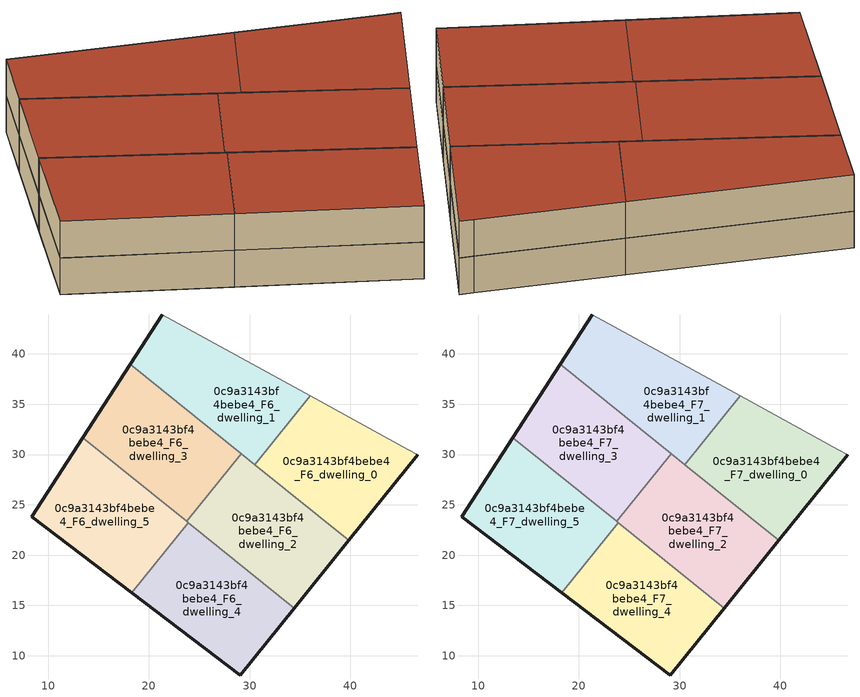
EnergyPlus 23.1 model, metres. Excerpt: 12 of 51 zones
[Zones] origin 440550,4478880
0c9a3143bf4bebe4_F6_dwelling_0
 floor to 0c9a3143bf4bebe4_F5_dwelling_0 (EU_floor_Construction): 39.85,21.46 46.73,29.98 45.78,30.48 36.01,35.83 30.5,29 z18
 wall outside (EU_wall_Construction): 46.73,29.98 39.85,21.46 z18:21
 wall to 0c9a3143bf4bebe4_F6_dwelling_1 (EU_wall_Construction): 30.5,29 36.01,35.83 z18:21
 wall adiabatic (EU_wall_Construction): 36.01,35.83 45.78,30.48 46.73,29.98 z18:21
 wall to 0c9a3143bf4bebe4_F6_dwelling_2 (EU_wall_Construction): 39.85,21.46 30.5,29 z18:21
0c9a3143bf4bebe4_F6_dwelling_1
 floor to 0c9a3143bf4bebe4_F5_dwelling_1 (EU_floor_Construction): 30.5,29 36.01,35.83 21.34,43.87 18.16,38.96 z18
 wall outside (EU_wall_Construction): 18.16,38.96 21.34,43.87 z18:21
 wall adiabatic (EU_wall_Construction): 21.34,43.87 36.01,35.83 z18:21
 wall to 0c9a3143bf4bebe4_F6_dwelling_3 (EU_wall_Construction): 29.18,30.07 18.16,38.96 z18:21
 wall to 0c9a3143bf4bebe4_F6_dwelling_2 (EU_wall_Construction): 30.5,29 29.18,30.07 z18:21
0c9a3143bf4bebe4_F6_dwelling_2
 floor to 0c9a3143bf4bebe4_F5_dwelling_2 (EU_floor_Construction): 34.43,14.74 39.85,21.46 29.18,30.07 23.76,23.35 z18
 wall outside (EU_wall_Construction): 39.85,21.46 34.43,14.74 z18:21
 wall to 0c9a3143bf4bebe4_F6_dwelling_3 (EU_wall_Construction): 23.76,23.35 29.18,30.07 z18:21
 wall to 0c9a3143bf4bebe4_F6_dwelling_4 (EU_wall_Construction): 34.43,14.74 23.89,23.24 z18:21
 wall to 0c9a3143bf4bebe4_F6_dwelling_5 (EU_wall_Construction): 23.89,23.24 23.76,23.35 z18:21
0c9a3143bf4bebe4_F6_dwelling_3
 floor to 0c9a3143bf4bebe4_F5_dwelling_3 (EU_floor_Construction): 23.76,23.35 29.18,30.07 18.16,38.96 13.43,31.68 z18
 wall outside (EU_wall_Construction): 13.43,31.68 18.16,38.96 z18:21
 wall to 0c9a3143bf4bebe4_F6_dwelling_5 (EU_wall_Construction): 23.76,23.35 13.43,31.68 z18:21
0c9a3143bf4bebe4_F6_dwelling_4
 floor to 0c9a3143bf4bebe4_F5_dwelling_4 (EU_floor_Construction): 29.07,8.09 34.43,14.74 23.89,23.24 18.28,16.28 z18
 wall outside (EU_wall_Construction): 34.43,14.74 29.07,8.09 18.28,16.28 z18:21
 wall to 0c9a3143bf4bebe4_F6_dwelling_5 (EU_wall_Construction): 18.28,16.28 23.89,23.24 z18:21
0c9a3143bf4bebe4_F6_dwelling_5
 floor to 0c9a3143bf4bebe4_F5_dwelling_5 (EU_floor_Construction): 18.28,16.28 23.89,23.24 13.43,31.68 8.34,23.83 z18
 wall outside (EU_wall_Construction): 18.28,16.28 8.34,23.83 13.43,31.68 z18:21
0c9a3143bf4bebe4_F7_dwelling_0
 floor to 0c9a3143bf4bebe4_F6_dwelling_0 (EU_floor_Construction): 39.85,21.46 46.73,29.98 45.78,30.48 36.01,35.83 30.5,29 z21
 wall outside (EU_wall_Construction): 46.73,29.98 39.85,21.46 z21:24
 wall to 0c9a3143bf4bebe4_F7_dwelling_1 (EU_wall_Construction): 30.5,29 36.01,35.83 z21:24
 wall adiabatic (EU_wall_Construction): 36.01,35.83 45.78,30.48 46.73,29.98 z21:24
 wall to 0c9a3143bf4bebe4_F7_dwelling_2 (EU_wall_Construction): 39.85,21.46 30.5,29 z21:24
 roof outside (EU_roof_Construction): 45.78,30.48 46.73,29.98 39.85,21.46 30.5,29 36.01,35.83 z24
0c9a3143bf4bebe4_F7_dwelling_1
 floor to 0c9a3143bf4bebe4_F6_dwelling_1 (EU_floor_Construction): 30.5,29 36.01,35.83 21.34,43.87 18.16,38.96 z21
 wall outside (EU_wall_Construction): 18.16,38.96 21.34,43.87 z21:24
 wall adiabatic (EU_wall_Construction): 21.34,43.87 36.01,35.83 z21:24
 wall to 0c9a3143bf4bebe4_F7_dwelling_3 (EU_wall_Construction): 29.18,30.07 18.16,38.96 z21:24
 wall to 0c9a3143bf4bebe4_F7_dwelling_2 (EU_wall_Construction): 30.5,29 29.18,30.07 z21:24
 roof outside (EU_roof_Construction): 36.01,35.83 30.5,29 18.16,38.96 21.34,43.87 z24
0c9a3143bf4bebe4_F7_dwelling_2
 floor to 0c9a3143bf4bebe4_F6_dwelling_2 (EU_floor_Construction): 34.43,14.74 39.85,21.46 29.18,30.07 23.76,23.35 z21
 wall outside (EU_wall_Construction): 39.85,21.46 34.43,14.74 z21:24
 wall to 0c9a3143bf4bebe4_F7_dwelling_3 (EU_wall_Construction): 23.76,23.35 29.18,30.07 z21:24
 wall to 0c9a3143bf4bebe4_F7_dwelling_4 (EU_wall_Construction): 34.43,14.74 23.89,23.24 z21:24
 wall to 0c9a3143bf4bebe4_F7_dwelling_5 (EU_wall_Construction): 23.89,23.24 23.76,23.35 z21:24
 roof outside (EU_roof_Construction): 39.85,21.46 34.43,14.74 23.76,23.35 29.18,30.07 z24
0c9a3143bf4bebe4_F7_dwelling_3
 floor to 0c9a3143bf4bebe4_F6_dwelling_3 (EU_floor_Construction): 23.76,23.35 29.18,30.07 18.16,38.96 13.43,31.68 z21
 wall outside (EU_wall_Construction): 13.43,31.68 18.16,38.96 z21:24
 wall to 0c9a3143bf4bebe4_F7_dwelling_5 (EU_wall_Construction): 23.76,23.35 13.43,31.68 z21:24
 roof outside (EU_roof_Construction): 29.18,30.07 23.76,23.35 13.43,31.68 18.16,38.96 z24
0c9a3143bf4bebe4_F7_dwelling_4
 floor to 0c9a3143bf4bebe4_F6_dwelling_4 (EU_floor_Construction): 29.07,8.09 34.43,14.74 23.89,23.24 18.28,16.28 z21
 wall outside (EU_wall_Construction): 34.43,14.74 29.07,8.09 18.28,16.28 z21:24
 wall to 0c9a3143bf4bebe4_F7_dwelling_5 (EU_wall_Construction): 18.28,16.28 23.89,23.24 z21:24
 roof outside (EU_roof_Construction): 34.43,14.74 29.07,8.09 18.28,16.28 23.89,23.24 z24
0c9a3143bf4bebe4_F7_dwelling_5
 floor to 0c9a3143bf4bebe4_F6_dwelling_5 (EU_floor_Construction): 18.28,16.28 23.89,23.24 13.43,31.68 8.34,23.83 z21
 wall outside (EU_wall_Construction): 18.28,16.28 8.34,23.83 13.43,31.68 z21:24
 roof outside (EU_roof_Construction): 23.89,23.24 18.28,16.28 8.34,23.83 13.43,31.68 z24
[Building]
EU S2 Campaign: North Axis=0; Terrain=City; Solar Distribution=FullExterior
[Site:Location]
Madrid: Latitude=40.5; Longitude=-3.5; Time Zone=1; Elevation=609
[SizingPeriod:WeatherFileDays]
AnnualSizingPeriod: Begin Month=1; Begin Day of Month=1; End Month=12; End Day of Month=31; Day of Week for Start Day=Monday; Use Weather File Daylight Saving Period=No; Use Weather File Rain and Snow Indicators=No
[MATERIAL]
EU_InternalMass_Material: Roughness=MediumRough; Thickness=0.1; Conductivity=1; Density=1800; Specific Heat=900; Thermal Absorptance=0.9; Solar Absorptance=0.7; Visible Absorptance=0.7
[MATERIAL:NOMASS] Roughness=MediumRough; Thermal Absorptance=0.9; Solar Absorptance=0.7; Visible Absorptance=0.7
Name | Thermal Resistance
EU_wall_NoMass | 0.609216
EU_roof_NoMass | 0.513268
EU_floor_NoMass | 0.568163
[CONSTRUCTION]
EU_wall_Construction: EU_wall_NoMass
EU_roof_Construction: EU_roof_NoMass
EU_floor_Construction: EU_floor_NoMass
EU_InternalMass_Construction: EU_InternalMass_Material
[ZONE] Type=1; Multiplier=1; Ceiling Height=autocalculate; Floor Area=autocalculate; Part of Total Floor Area=Yes
Name | Volume
0c9a3143bf4bebe4_F6_dwelling_0; 0c9a3143bf4bebe4_F7_dwelling_0 | 355.196
0c9a3143bf4bebe4_F6_dwelling_1; 0c9a3143bf4bebe4_F7_dwelling_1 | 355.208
0c9a3143bf4bebe4_F6_dwelling_2; 0c9a3143bf4bebe4_F7_dwelling_2; 0c9a3143bf4bebe4_F6_dwelling_3; 0c9a3143bf4bebe4_F7_dwelling_3 | 355.206
0c9a3143bf4bebe4_F6_dwelling_4; 0c9a3143bf4bebe4_F7_dwelling_4 | 355.218
0c9a3143bf4bebe4_F6_dwelling_5; 0c9a3143bf4bebe4_F7_dwelling_5 | 355.224
[INTERNALMASS] Construction=EU_InternalMass_Construction
Name | Zone or ZoneList | Surface Area
0c9a3143bf4bebe4_F6_dwelling_0_EU_InternalMass | 0c9a3143bf4bebe4_F6_dwelling_0 | 118.401
0c9a3143bf4bebe4_F6_dwelling_1_EU_InternalMass | 0c9a3143bf4bebe4_F6_dwelling_1 | 118.402
0c9a3143bf4bebe4_F6_dwelling_2_EU_InternalMass | 0c9a3143bf4bebe4_F6_dwelling_2 | 118.404
0c9a3143bf4bebe4_F6_dwelling_3_EU_InternalMass | 0c9a3143bf4bebe4_F6_dwelling_3 | 118.402
0c9a3143bf4bebe4_F6_dwelling_4_EU_InternalMass | 0c9a3143bf4bebe4_F6_dwelling_4 | 118.405
0c9a3143bf4bebe4_F6_dwelling_5_EU_InternalMass | 0c9a3143bf4bebe4_F6_dwelling_5 | 118.404
0c9a3143bf4bebe4_F7_dwelling_0_EU_InternalMass | 0c9a3143bf4bebe4_F7_dwelling_0 | 118.401
0c9a3143bf4bebe4_F7_dwelling_1_EU_InternalMass | 0c9a3143bf4bebe4_F7_dwelling_1 | 118.402
0c9a3143bf4bebe4_F7_dwelling_2_EU_InternalMass | 0c9a3143bf4bebe4_F7_dwelling_2 | 118.404
0c9a3143bf4bebe4_F7_dwelling_3_EU_InternalMass | 0c9a3143bf4bebe4_F7_dwelling_3 | 118.402
0c9a3143bf4bebe4_F7_dwelling_4_EU_InternalMass | 0c9a3143bf4bebe4_F7_dwelling_4 | 118.405
0c9a3143bf4bebe4_F7_dwelling_5_EU_InternalMass | 0c9a3143bf4bebe4_F7_dwelling_5 | 118.404
[OTHEREQUIPMENT] Fuel Type=Electricity; Design Level Calculation Method=Watts/Area; Power per Zone Floor Area=1; Fraction Latent=0; Fraction Radiant=0; Fraction Lost=0; Carbon Dioxide Generation Rate=0; EndUse Subcategory=EU_Step8_InternalGains
Name | Zone or ZoneList or Space or SpaceList | Schedule
EU_Step8_InternalGain_0c9a3143bf4bebe4_F6_dwelling_0_f000 | 0c9a3143bf4bebe4_F6_dwelling_0 | EU_Step8_GainSchedule_0c9a3143bf4bebe4_F6_dwelling_0_f000
EU_Step8_InternalGain_0c9a3143bf4bebe4_F6_dwelling_1_f000 | 0c9a3143bf4bebe4_F6_dwelling_1 | EU_Step8_GainSchedule_0c9a3143bf4bebe4_F6_dwelling_1_f000
EU_Step8_InternalGain_0c9a3143bf4bebe4_F6_dwelling_2_f000 | 0c9a3143bf4bebe4_F6_dwelling_2 | EU_Step8_GainSchedule_0c9a3143bf4bebe4_F6_dwelling_2_f000
EU_Step8_InternalGain_0c9a3143bf4bebe4_F6_dwelling_3_f000 | 0c9a3143bf4bebe4_F6_dwelling_3 | EU_Step8_GainSchedule_0c9a3143bf4bebe4_F6_dwelling_3_f000
EU_Step8_InternalGain_0c9a3143bf4bebe4_F6_dwelling_4_f000 | 0c9a3143bf4bebe4_F6_dwelling_4 | EU_Step8_GainSchedule_0c9a3143bf4bebe4_F6_dwelling_4_f000
EU_Step8_InternalGain_0c9a3143bf4bebe4_F6_dwelling_5_f000 | 0c9a3143bf4bebe4_F6_dwelling_5 | EU_Step8_GainSchedule_0c9a3143bf4bebe4_F6_dwelling_5_f000
EU_Step8_InternalGain_0c9a3143bf4bebe4_F7_dwelling_0_f000 | 0c9a3143bf4bebe4_F7_dwelling_0 | EU_Step8_GainSchedule_0c9a3143bf4bebe4_F7_dwelling_0_f000
EU_Step8_InternalGain_0c9a3143bf4bebe4_F7_dwelling_1_f000 | 0c9a3143bf4bebe4_F7_dwelling_1 | EU_Step8_GainSchedule_0c9a3143bf4bebe4_F7_dwelling_1_f000
EU_Step8_InternalGain_0c9a3143bf4bebe4_F7_dwelling_2_f000 | 0c9a3143bf4bebe4_F7_dwelling_2 | EU_Step8_GainSchedule_0c9a3143bf4bebe4_F7_dwelling_2_f000
EU_Step8_InternalGain_0c9a3143bf4bebe4_F7_dwelling_3_f000 | 0c9a3143bf4bebe4_F7_dwelling_3 | EU_Step8_GainSchedule_0c9a3143bf4bebe4_F7_dwelling_3_f000
EU_Step8_InternalGain_0c9a3143bf4bebe4_F7_dwelling_4_f000 | 0c9a3143bf4bebe4_F7_dwelling_4 | EU_Step8_GainSchedule_0c9a3143bf4bebe4_F7_dwelling_4_f000
EU_Step8_InternalGain_0c9a3143bf4bebe4_F7_dwelling_5_f000 | 0c9a3143bf4bebe4_F7_dwelling_5 | EU_Step8_GainSchedule_0c9a3143bf4bebe4_F7_dwelling_5_f000
[ZONEVENTILATION:DESIGNFLOWRATE] Schedule=EU_AlwaysOn; Design Flow Rate Calculation Method=AirChanges/Hour; Air Changes per Hour=0.752966; Ventilation Type=Natural; Fan Pressure Rise=0; Fan Total Efficiency=1; Constant Term Coefficient=1; Temperature Term Coefficient=0; Velocity Term Coefficient=0; Velocity Squared Term Coefficient=0; Minimum Indoor Temperature=-100; Maximum Indoor Temperature=100; Delta Temperature=-100; Minimum Outdoor Temperature=-100; Maximum Outdoor Temperature=100; Maximum Wind Speed=40
Name | Zone or ZoneList or Space or SpaceList
EU_ConstantAir_0c9a3143bf4bebe4_F6_dwelling_0 | 0c9a3143bf4bebe4_F6_dwelling_0
EU_ConstantAir_0c9a3143bf4bebe4_F6_dwelling_1 | 0c9a3143bf4bebe4_F6_dwelling_1
EU_ConstantAir_0c9a3143bf4bebe4_F6_dwelling_2 | 0c9a3143bf4bebe4_F6_dwelling_2
EU_ConstantAir_0c9a3143bf4bebe4_F6_dwelling_3 | 0c9a3143bf4bebe4_F6_dwelling_3
EU_ConstantAir_0c9a3143bf4bebe4_F6_dwelling_4 | 0c9a3143bf4bebe4_F6_dwelling_4
EU_ConstantAir_0c9a3143bf4bebe4_F6_dwelling_5 | 0c9a3143bf4bebe4_F6_dwelling_5
EU_ConstantAir_0c9a3143bf4bebe4_F7_dwelling_0 | 0c9a3143bf4bebe4_F7_dwelling_0
EU_ConstantAir_0c9a3143bf4bebe4_F7_dwelling_1 | 0c9a3143bf4bebe4_F7_dwelling_1
EU_ConstantAir_0c9a3143bf4bebe4_F7_dwelling_2 | 0c9a3143bf4bebe4_F7_dwelling_2
EU_ConstantAir_0c9a3143bf4bebe4_F7_dwelling_3 | 0c9a3143bf4bebe4_F7_dwelling_3
EU_ConstantAir_0c9a3143bf4bebe4_F7_dwelling_4 | 0c9a3143bf4bebe4_F7_dwelling_4
EU_ConstantAir_0c9a3143bf4bebe4_F7_dwelling_5 | 0c9a3143bf4bebe4_F7_dwelling_5
[HVACTEMPLATE:THERMOSTAT] Constant Heating Setpoint=20; Constant Cooling Setpoint=50
EU_HeatOnly_0c9a3143bf4bebe4_F0_dwelling_0; EU_HeatOnly_0c9a3143bf4bebe4_F0_dwelling_1; EU_HeatOnly_0c9a3143bf4bebe4_F0_dwelling_2; EU_HeatOnly_0c9a3143bf4bebe4_F0_dwelling_3; EU_HeatOnly_0c9a3143bf4bebe4_F0_dwelling_4; EU_HeatOnly_0c9a3143bf4bebe4_F0_dwelling_5; EU_HeatOnly_0c9a3143bf4bebe4_F0_dwelling_6; EU_HeatOnly_0c9a3143bf4bebe4_F1_dwelling_0; EU_HeatOnly_0c9a3143bf4bebe4_F1_dwelling_1; EU_HeatOnly_0c9a3143bf4bebe4_F1_dwelling_2; EU_HeatOnly_0c9a3143bf4bebe4_F1_dwelling_3; EU_HeatOnly_0c9a3143bf4bebe4_F1_dwelling_4; EU_HeatOnly_0c9a3143bf4bebe4_F1_dwelling_5; EU_HeatOnly_0c9a3143bf4bebe4_F1_dwelling_6; EU_HeatOnly_0c9a3143bf4bebe4_F2_dwelling_0; EU_HeatOnly_0c9a3143bf4bebe4_F2_dwelling_1; EU_HeatOnly_0c9a3143bf4bebe4_F2_dwelling_2; EU_HeatOnly_0c9a3143bf4bebe4_F2_dwelling_3; EU_HeatOnly_0c9a3143bf4bebe4_F2_dwelling_4; EU_HeatOnly_0c9a3143bf4bebe4_F2_dwelling_5; EU_HeatOnly_0c9a3143bf4bebe4_F2_dwelling_6; EU_HeatOnly_0c9a3143bf4bebe4_F3_dwelling_0; EU_HeatOnly_0c9a3143bf4bebe4_F3_dwelling_1; EU_HeatOnly_0c9a3143bf4bebe4_F3_dwelling_2; EU_HeatOnly_0c9a3143bf4bebe4_F3_dwelling_3; EU_HeatOnly_0c9a3143bf4bebe4_F3_dwelling_4; EU_HeatOnly_0c9a3143bf4bebe4_F3_dwelling_5; EU_HeatOnly_0c9a3143bf4bebe4_F4_dwelling_0; EU_HeatOnly_0c9a3143bf4bebe4_F4_dwelling_1; EU_HeatOnly_0c9a3143bf4bebe4_F4_dwelling_2; EU_HeatOnly_0c9a3143bf4bebe4_F4_dwelling_3; EU_HeatOnly_0c9a3143bf4bebe4_F4_dwelling_4; EU_HeatOnly_0c9a3143bf4bebe4_F4_dwelling_5; EU_HeatOnly_0c9a3143bf4bebe4_F5_dwelling_0; EU_HeatOnly_0c9a3143bf4bebe4_F5_dwelling_1; EU_HeatOnly_0c9a3143bf4bebe4_F5_dwelling_2; EU_HeatOnly_0c9a3143bf4bebe4_F5_dwelling_3; EU_HeatOnly_0c9a3143bf4bebe4_F5_dwelling_4; EU_HeatOnly_0c9a3143bf4bebe4_F5_dwelling_5; EU_HeatOnly_0c9a3143bf4bebe4_F6_dwelling_0; EU_HeatOnly_0c9a3143bf4bebe4_F6_dwelling_1; EU_HeatOnly_0c9a3143bf4bebe4_F6_dwelling_2; EU_HeatOnly_0c9a3143bf4bebe4_F6_dwelling_3; EU_HeatOnly_0c9a3143bf4bebe4_F6_dwelling_4; EU_HeatOnly_0c9a3143bf4bebe4_F6_dwelling_5; EU_HeatOnly_0c9a3143bf4bebe4_F7_dwelling_0; EU_HeatOnly_0c9a3143bf4bebe4_F7_dwelling_1; EU_HeatOnly_0c9a3143bf4bebe4_F7_dwelling_2; EU_HeatOnly_0c9a3143bf4bebe4_F7_dwelling_3; EU_HeatOnly_0c9a3143bf4bebe4_F7_dwelling_4; EU_HeatOnly_0c9a3143bf4bebe4_F7_dwelling_5
[HVACTEMPLATE:ZONE:IDEALLOADSAIRSYSTEM] System Availability Schedule=EU_AlwaysOn; Maximum Heating Supply Air Temperature=50; Minimum Cooling Supply Air Temperature=13; Maximum Heating Supply Air Humidity Ratio=0.0156; Minimum Cooling Supply Air Humidity Ratio=0.0077; Heating Limit=NoLimit; Cooling Limit=NoLimit; Heating Availability Schedule=EU_AlwaysOn; Cooling Availability Schedule=EU_CoolingOff; Dehumidification Control Type=ConstantSensibleHeatRatio; Cooling Sensible Heat Ratio=0.7; Dehumidification Setpoint=60; Humidification Control Type=None; Humidification Setpoint=30; Outdoor Air Method=None; Outdoor Air Flow Rate per Person=0.00944; Outdoor Air Flow Rate per Zone Floor Area=0; Outdoor Air Flow Rate per Zone=0; Demand Controlled Ventilation Type=None; Outdoor Air Economizer Type=NoEconomizer; Heat Recovery Type=None; Sensible Heat Recovery Effectiveness=0.7; Latent Heat Recovery Effectiveness=0.65
Name | Template Thermostat
0c9a3143bf4bebe4_F6_dwelling_0 | EU_HeatOnly_0c9a3143bf4bebe4_F6_dwelling_0
0c9a3143bf4bebe4_F6_dwelling_1 | EU_HeatOnly_0c9a3143bf4bebe4_F6_dwelling_1
0c9a3143bf4bebe4_F6_dwelling_2 | EU_HeatOnly_0c9a3143bf4bebe4_F6_dwelling_2
0c9a3143bf4bebe4_F6_dwelling_3 | EU_HeatOnly_0c9a3143bf4bebe4_F6_dwelling_3
0c9a3143bf4bebe4_F6_dwelling_4 | EU_HeatOnly_0c9a3143bf4bebe4_F6_dwelling_4
0c9a3143bf4bebe4_F6_dwelling_5 | EU_HeatOnly_0c9a3143bf4bebe4_F6_dwelling_5
0c9a3143bf4bebe4_F7_dwelling_0 | EU_HeatOnly_0c9a3143bf4bebe4_F7_dwelling_0
0c9a3143bf4bebe4_F7_dwelling_1 | EU_HeatOnly_0c9a3143bf4bebe4_F7_dwelling_1
0c9a3143bf4bebe4_F7_dwelling_2 | EU_HeatOnly_0c9a3143bf4bebe4_F7_dwelling_2
0c9a3143bf4bebe4_F7_dwelling_3 | EU_HeatOnly_0c9a3143bf4bebe4_F7_dwelling_3
0c9a3143bf4bebe4_F7_dwelling_4 | EU_HeatOnly_0c9a3143bf4bebe4_F7_dwelling_4
0c9a3143bf4bebe4_F7_dwelling_5 | EU_HeatOnly_0c9a3143bf4bebe4_F7_dwelling_5
[SIZING:ZONE] Zone Cooling Design Supply Air Temperature Input Method=SupplyAirTemperature; Zone Cooling Design Supply Air Temperature=13; Zone Heating Design Supply Air Temperature Input Method=SupplyAirTemperature; Zone Heating Design Supply Air Temperature=50; Zone Cooling Design Supply Air Humidity Ratio=0.008; Zone Heating Design Supply Air Humidity Ratio=0.008; Cooling Design Air Flow Method=DesignDay; Cooling Design Air Flow Rate=0; Cooling Minimum Air Flow per Zone Floor Area=0.000762; Cooling Minimum Air Flow=0; Cooling Minimum Air Flow Fraction=0.2; Heating Design Air Flow Method=DesignDay; Heating Design Air Flow Rate=0; Heating Maximum Air Flow per Zone Floor Area=0.002032; Heating Maximum Air Flow=0.141576; Heating Maximum Air Flow Fraction=0.3; Account for Dedicated Outdoor Air System=No; Dedicated Outdoor Air System Control Strategy=NeutralSupplyAir; Dedicated Outdoor Air Low Setpoint Temperature for Design=autosize; Dedicated Outdoor Air High Setpoint Temperature for Design=autosize; Zone Load Sizing Method=Sensible Load Only No Latent Load; Zone Latent Cooling Design Supply Air Humidity Ratio Input Method=HumidityRatioDifference; Zone Cooling Design Supply Air Humidity Ratio Difference=0.005; Zone Latent Heating Design Supply Air Humidity Ratio Input Method=HumidityRatioDifference; Zone Humidification Design Supply Air Humidity Ratio Difference=0.005
0c9a3143bf4bebe4_F6_dwelling_0; 0c9a3143bf4bebe4_F6_dwelling_1; 0c9a3143bf4bebe4_F6_dwelling_2; 0c9a3143bf4bebe4_F6_dwelling_3; 0c9a3143bf4bebe4_F6_dwelling_4; 0c9a3143bf4bebe4_F6_dwelling_5; 0c9a3143bf4bebe4_F7_dwelling_0; 0c9a3143bf4bebe4_F7_dwelling_1; 0c9a3143bf4bebe4_F7_dwelling_2; 0c9a3143bf4bebe4_F7_dwelling_3; 0c9a3143bf4bebe4_F7_dwelling_4; 0c9a3143bf4bebe4_F7_dwelling_5
[SCHEDULE:CONSTANT]
Name | Hourly Value
EU_AlwaysOn | 1
EU_CoolingOff | 0
[SCHEDULE:FILE] Column Number=1; Rows to Skip at Top=0; Number of Hours of Data=8760; Column Separator=Comma; Interpolate to Timestep=No; Minutes per Item=60; Adjust Schedule for Daylight Savings=Yes
Name | File
EU_Step8_GainSchedule_0c9a3143bf4bebe4_F6_dwelling_0_f000 | ../../schedules/0c9a3143bf4bebe4/0c9a3143bf4bebe4_F6_dwelling_0_f000_gain.csv
EU_Step8_GainSchedule_0c9a3143bf4bebe4_F6_dwelling_1_f000 | ../../schedules/0c9a3143bf4bebe4/0c9a3143bf4bebe4_F6_dwelling_1_f000_gain.csv
EU_Step8_GainSchedule_0c9a3143bf4bebe4_F6_dwelling_2_f000 | ../../schedules/0c9a3143bf4bebe4/0c9a3143bf4bebe4_F6_dwelling_2_f000_gain.csv
EU_Step8_GainSchedule_0c9a3143bf4bebe4_F6_dwelling_3_f000 | ../../schedules/0c9a3143bf4bebe4/0c9a3143bf4bebe4_F6_dwelling_3_f000_gain.csv
EU_Step8_GainSchedule_0c9a3143bf4bebe4_F6_dwelling_4_f000 | ../../schedules/0c9a3143bf4bebe4/0c9a3143bf4bebe4_F6_dwelling_4_f000_gain.csv
EU_Step8_GainSchedule_0c9a3143bf4bebe4_F6_dwelling_5_f000 | ../../schedules/0c9a3143bf4bebe4/0c9a3143bf4bebe4_F6_dwelling_5_f000_gain.csv
EU_Step8_GainSchedule_0c9a3143bf4bebe4_F7_dwelling_0_f000 | ../../schedules/0c9a3143bf4bebe4/0c9a3143bf4bebe4_F7_dwelling_0_f000_gain.csv
EU_Step8_GainSchedule_0c9a3143bf4bebe4_F7_dwelling_1_f000 | ../../schedules/0c9a3143bf4bebe4/0c9a3143bf4bebe4_F7_dwelling_1_f000_gain.csv
EU_Step8_GainSchedule_0c9a3143bf4bebe4_F7_dwelling_2_f000 | ../../schedules/0c9a3143bf4bebe4/0c9a3143bf4bebe4_F7_dwelling_2_f000_gain.csv
EU_Step8_GainSchedule_0c9a3143bf4bebe4_F7_dwelling_3_f000 | ../../schedules/0c9a3143bf4bebe4/0c9a3143bf4bebe4_F7_dwelling_3_f000_gain.csv
EU_Step8_GainSchedule_0c9a3143bf4bebe4_F7_dwelling_4_f000 | ../../schedules/0c9a3143bf4bebe4/0c9a3143bf4bebe4_F7_dwelling_4_f000_gain.csv
EU_Step8_GainSchedule_0c9a3143bf4bebe4_F7_dwelling_5_f000 | ../../schedules/0c9a3143bf4bebe4/0c9a3143bf4bebe4_F7_dwelling_5_f000_gain.csv
